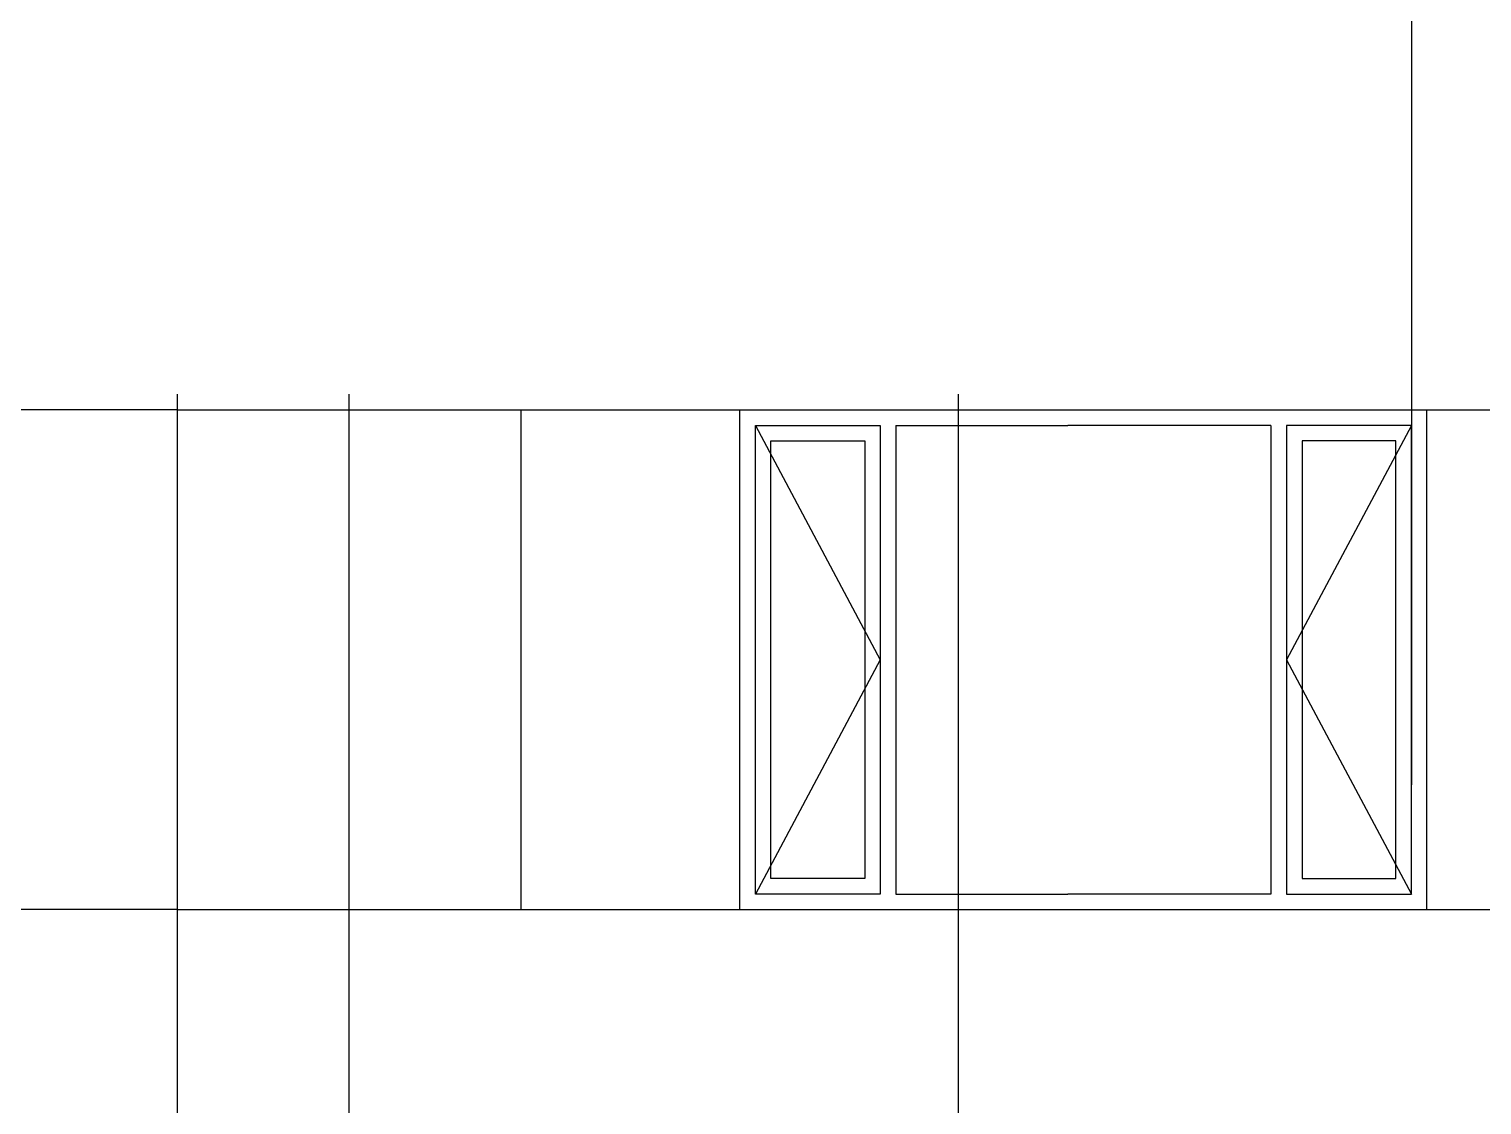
# Model space of a CAD drawing. Extents: x 78 to 306, y -397 to 18.
# Drawn here: x 279.3676 to 279.4607, y -396.4451 to -396.3762 of the extents above; entities that cross this region are included whole.
import ezdxf

# ---------------------------------------------------------------- set-up
doc = ezdxf.new("R2010")
doc.units = 0
doc.header["$LTSCALE"] = 0.5
doc.header["$MEASUREMENT"] = 0
doc.linetypes.add('DASHDOT2', pattern=[0.5, 0.25, -0.125, 0, -0.125])
doc.linetypes.add('DOT2', pattern=[0.125, 0, -0.125])
for name, color, linetype in [('AKS', 5, 'DASHDOT2'), ('IZDUSUM', 2, 'DOT2'), ('KAPI', 1, 'CONTINUOUS'), ('KOLON', 4, 'CONTINUOUS')]:
    doc.layers.add(name, color=color, linetype=linetype)

msp = doc.modelspace()

# ---------------------------------------------------------------- linework, layer by layer
at = {"layer": 'AKS'}
for p, q in [((279.377144, -396.94956), (279.377144, -396.29556)), ((279.427144, -396.94956), (279.427144, -396.29556)), ((279.388144, -396.94956), (279.388144, -396.29956)), ((279.456144, -396.29956), (279.456144, -396.94956))]:
    msp.add_line(p, q, dxfattribs=at)
at = {"layer": 'IZDUSUM', "ltscale": 0.5}
for p, q in [((279.414144, -396.40156), (279.422144, -396.41656)), ((279.456144, -396.40156), (279.448144, -396.41656)), ((279.422144, -396.41656), (279.414144, -396.43156)), ((279.448144, -396.41656), (279.456144, -396.43156))]:
    msp.add_line(p, q, dxfattribs=at)
at = {"layer": 'KAPI', "ltscale": 1.4}
for p, q in [((279.414144, -396.40156), (279.422144, -396.40156)), ((279.414144, -396.43156), (279.414144, -396.40156)), ((279.422144, -396.40156), (279.422144, -396.43156)), ((279.423144, -396.40156), (279.434144, -396.40156)), ((279.423144, -396.40156), (279.423144, -396.43156)), ((279.447144, -396.40156), (279.434144, -396.40156)), ((279.447144, -396.40156), (279.447144, -396.43156)), ((279.456144, -396.40156), (279.448144, -396.40156)), ((279.448144, -396.40156), (279.448144, -396.43156)), ((279.456144, -396.43156), (279.456144, -396.40156)), ((279.415144, -396.40256), (279.421144, -396.40256)), ((279.415144, -396.43056), (279.415144, -396.40256)), ((279.421144, -396.40256), (279.421144, -396.43056)), ((279.455144, -396.40256), (279.449144, -396.40256)), ((279.449144, -396.40256), (279.449144, -396.43056)), ((279.455144, -396.43056), (279.455144, -396.40256)), ((279.421144, -396.43056), (279.415144, -396.43056)), ((279.449144, -396.43056), (279.455144, -396.43056)), ((279.422144, -396.43156), (279.414144, -396.43156)), ((279.423144, -396.43156), (279.434144, -396.43156)), ((279.447144, -396.43156), (279.434144, -396.43156)), ((279.448144, -396.43156), (279.456144, -396.43156))]:
    msp.add_line(p, q, dxfattribs=at)
at = {"layer": 'KOLON'}
for p, q in [((279.377144, -396.40056), (279.183144, -396.40056)), ((279.377144, -396.40056), (279.571144, -396.40056)), ((279.399144, -396.43256), (279.399144, -396.40056)), ((279.413144, -396.43256), (279.413144, -396.40056)), ((279.457144, -396.43256), (279.457144, -396.40056)), ((279.377144, -396.43256), (279.179144, -396.43256)), ((279.377144, -396.43256), (279.575144, -396.43256)), ((279.413144, -396.43256), (279.457144, -396.43256))]:
    msp.add_line(p, q, dxfattribs=at)

doc.saveas('drawing.dxf')
